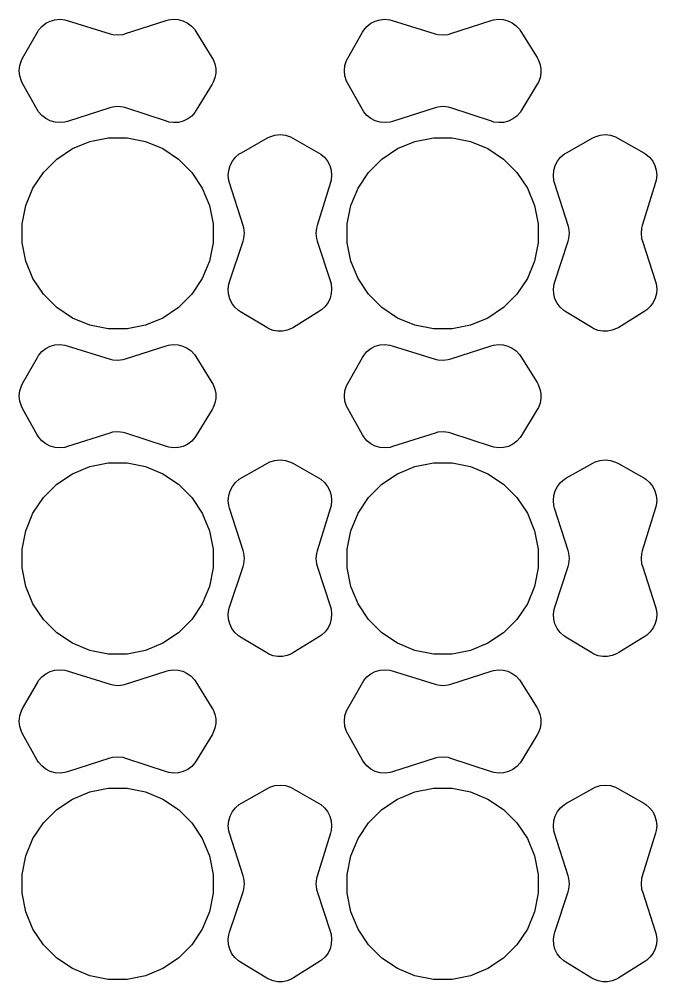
# Model space of a CAD drawing. Header units: millimetres. Extents: x 69 to 174, y -160 to -92.
# Drawn here: x 136.97 to 141.95, y -114.16 to -106.64 of the extents above; entities that cross this region are included whole.
import ezdxf

# ---------------------------------------------------------------- set-up
doc = ezdxf.new("R2010")
doc.units = ezdxf.units.MM
doc.layers.add('Front', color=13, linetype='CONTINUOUS', true_color=0xc83434)

msp = doc.modelspace()

# ---------------------------------------------------------------- linework, layer by layer
at = {"layer": 'Front', "linetype": 'CONTINUOUS'}
for p, q in [((137.180375, -106.675957), (137.214826, -106.658287)), ((137.214826, -106.658287), (137.252032, -106.647572)), ((137.252032, -106.647572), (137.290604, -106.644211)), ((137.290604, -106.644211), (137.329102, -106.64833)), ((137.329102, -106.64833), (137.34773, -106.653619)), ((137.34773, -106.653619), (137.683712, -106.757468)), ((137.804385, -106.756661), (138.120686, -106.654239)), ((138.120686, -106.654239), (138.138849, -106.648823)), ((138.138849, -106.648823), (138.176456, -106.644142)), ((138.176456, -106.644142), (138.214272, -106.646623)), ((138.214272, -106.646623), (138.250945, -106.656177)), ((138.250945, -106.656177), (138.285164, -106.672462)), ((139.720375, -106.675957), (139.754826, -106.658287)), ((139.754826, -106.658287), (139.792032, -106.647572)), ((139.792032, -106.647572), (139.830604, -106.644211)), ((139.830604, -106.644211), (139.869102, -106.64833)), ((139.869102, -106.64833), (139.88773, -106.653619)), ((139.88773, -106.653619), (140.223712, -106.757468)), ((140.344385, -106.756661), (140.660686, -106.654239)), ((140.660686, -106.654239), (140.678849, -106.648823)), ((140.678849, -106.648823), (140.716456, -106.644142)), ((140.716456, -106.644142), (140.754272, -106.646623)), ((140.754272, -106.646623), (140.790945, -106.656177)), ((140.790945, -106.656177), (140.825164, -106.672462)), ((137.114778, -106.745898), (137.124731, -106.729287)), ((137.124731, -106.729287), (137.149965, -106.699922)), ((137.149965, -106.699922), (137.180375, -106.675957)), ((138.285164, -106.672462), (138.315707, -106.694897)), ((138.315707, -106.694897), (138.341481, -106.722679)), ((138.341481, -106.722679), (138.351899, -106.738513)), ((139.654778, -106.745898), (139.664731, -106.729287)), ((139.664731, -106.729287), (139.689965, -106.699922)), ((139.689965, -106.699922), (139.720375, -106.675957)), ((140.825164, -106.672462), (140.855707, -106.694897)), ((140.855707, -106.694897), (140.881481, -106.722679)), ((140.881481, -106.722679), (140.891899, -106.738513)), ((136.999998, -106.947911), (137.114778, -106.745898)), ((137.683712, -106.757468), (137.703398, -106.763035)), ((137.703398, -106.763035), (137.744114, -106.766934)), ((137.744114, -106.766934), (137.784776, -106.762491)), ((137.784776, -106.762491), (137.804385, -106.756661)), ((138.351899, -106.738513), (138.478898, -106.941711)), ((139.539998, -106.947911), (139.654778, -106.745898)), ((140.223712, -106.757468), (140.243398, -106.763035)), ((140.243398, -106.763035), (140.284114, -106.766934)), ((140.284114, -106.766934), (140.324776, -106.762491)), ((140.324776, -106.762491), (140.344385, -106.756661)), ((140.891899, -106.738513), (141.018898, -106.941711)), ((136.990268, -106.966066), (136.999998, -106.947911)), ((138.478898, -106.941711), (138.4883, -106.957547)), ((138.4883, -106.957547), (138.501774, -106.991819)), ((139.530268, -106.966066), (139.539998, -106.947911)), ((141.018898, -106.941711), (141.0283, -106.957547)), ((141.0283, -106.957547), (141.041774, -106.991819)), ((136.973339, -107.046228), (136.977667, -107.005273)), ((136.977667, -107.005273), (136.990268, -106.966066)), ((138.501774, -106.991819), (138.50875, -107.027978)), ((138.50875, -107.027978), (138.508993, -107.064802)), ((139.513339, -107.046228), (139.517667, -107.005273)), ((139.517667, -107.005273), (139.530268, -106.966066)), ((141.041774, -106.991819), (141.04875, -107.027978)), ((141.04875, -107.027978), (141.048993, -107.064802)), ((136.977468, -107.087203), (136.973339, -107.046228)), ((136.98988, -107.12647), (136.977468, -107.087203)), ((138.502495, -107.10105), (138.489477, -107.135497)), ((138.508993, -107.064802), (138.502495, -107.10105)), ((139.517468, -107.087203), (139.513339, -107.046228)), ((139.52988, -107.12647), (139.517468, -107.087203)), ((141.042495, -107.10105), (141.029477, -107.135497)), ((141.048993, -107.064802), (141.042495, -107.10105)), ((136.999522, -107.144672), (136.98988, -107.12647)), ((137.114392, -107.349141), (136.999522, -107.144672)), ((138.480286, -107.151457), (138.356737, -107.355084)), ((138.489477, -107.135497), (138.480286, -107.151457)), ((139.539522, -107.144672), (139.52988, -107.12647)), ((139.654392, -107.349141), (139.539522, -107.144672)), ((141.020286, -107.151457), (140.896737, -107.355084)), ((141.029477, -107.135497), (141.020286, -107.151457)), ((137.682393, -107.335815), (137.349401, -107.441767)), ((137.702491, -107.32999), (137.682393, -107.335815)), ((137.744123, -107.325852), (137.702491, -107.32999)), ((137.785708, -107.330442), (137.744123, -107.325852)), ((137.805742, -107.336485), (137.785708, -107.330442)), ((138.123041, -107.441254), (137.805742, -107.336485)), ((140.222393, -107.335815), (139.889401, -107.441767)), ((140.242491, -107.32999), (140.222393, -107.335815)), ((140.284123, -107.325852), (140.242491, -107.32999)), ((140.325708, -107.330442), (140.284123, -107.325852)), ((140.345742, -107.336485), (140.325708, -107.330442)), ((140.663041, -107.441254), (140.345742, -107.336485)), ((137.124378, -107.365948), (137.114392, -107.349141)), ((137.149775, -107.395661), (137.124378, -107.365948)), ((137.180454, -107.419882), (137.149775, -107.395661)), ((138.320542, -107.399746), (138.289737, -107.422746)), ((138.34639, -107.37129), (138.320542, -107.399746)), ((138.356737, -107.355084), (138.34639, -107.37129)), ((139.664378, -107.365948), (139.654392, -107.349141)), ((139.689775, -107.395661), (139.664378, -107.365948)), ((139.720454, -107.419882), (139.689775, -107.395661)), ((140.860542, -107.399746), (140.829737, -107.422746)), ((140.88639, -107.37129), (140.860542, -107.399746)), ((140.896737, -107.355084), (140.88639, -107.37129)), ((137.215249, -107.437691), (137.180454, -107.419882)), ((137.252838, -107.448412), (137.215249, -107.437691)), ((137.291793, -107.451636), (137.252838, -107.448412)), ((137.330633, -107.447242), (137.291793, -107.451636)), ((137.349401, -107.441767), (137.330633, -107.447242)), ((138.141432, -107.446862), (138.123041, -107.441254)), ((138.179567, -107.451727), (138.141432, -107.446862)), ((138.217929, -107.449223), (138.179567, -107.451727)), ((138.255108, -107.439442), (138.217929, -107.449223)), ((138.289737, -107.422746), (138.255108, -107.439442)), ((139.755249, -107.437691), (139.720454, -107.419882)), ((139.792838, -107.448412), (139.755249, -107.437691)), ((139.831793, -107.451636), (139.792838, -107.448412)), ((139.870633, -107.447242), (139.831793, -107.451636)), ((139.889401, -107.441767), (139.870633, -107.447242)), ((140.681432, -107.446862), (140.663041, -107.441254)), ((140.719567, -107.451727), (140.681432, -107.446862)), ((140.757929, -107.449223), (140.719567, -107.451727)), ((140.795108, -107.439442), (140.757929, -107.449223)), ((140.829737, -107.422746), (140.795108, -107.439442)), ((138.913485, -107.571255), (138.931686, -107.561613)), ((138.931686, -107.561613), (138.970954, -107.549202)), ((138.970954, -107.549202), (139.011929, -107.545074)), ((139.011929, -107.545074), (139.052883, -107.549402)), ((139.052883, -107.549402), (139.09209, -107.562004)), ((139.09209, -107.562004), (139.110246, -107.571731)), ((141.453485, -107.571255), (141.471686, -107.561613)), ((141.471686, -107.561613), (141.510954, -107.549202)), ((141.510954, -107.549202), (141.551929, -107.545074)), ((141.551929, -107.545074), (141.592883, -107.549402)), ((141.592883, -107.549402), (141.63209, -107.562004)), ((141.63209, -107.562004), (141.650246, -107.571731)), ((137.388452, -107.654468), (137.524286, -107.598204)), ((137.524286, -107.598204), (137.668487, -107.56952)), ((137.668487, -107.56952), (137.815513, -107.56952)), ((137.815513, -107.56952), (137.959714, -107.598204)), ((137.959714, -107.598204), (138.095548, -107.654468)), ((138.709016, -107.686125), (138.913485, -107.571255)), ((139.110246, -107.571731), (139.312259, -107.686511)), ((139.928452, -107.654468), (140.064286, -107.598204)), ((140.064286, -107.598204), (140.208487, -107.56952)), ((140.208487, -107.56952), (140.355513, -107.56952)), ((140.355513, -107.56952), (140.499714, -107.598204)), ((140.499714, -107.598204), (140.635548, -107.654468)), ((141.249016, -107.686125), (141.453485, -107.571255)), ((141.650246, -107.571731), (141.852259, -107.686511)), ((137.266205, -107.736151), (137.388452, -107.654468)), ((138.095548, -107.654468), (138.217795, -107.736151)), ((138.662498, -107.721511), (138.692212, -107.696116)), ((138.692212, -107.696116), (138.709016, -107.686125)), ((139.312259, -107.686511), (139.32887, -107.696465)), ((139.32887, -107.696465), (139.358234, -107.721702)), ((139.806205, -107.736151), (139.928452, -107.654468)), ((140.635548, -107.654468), (140.757795, -107.736151)), ((141.202498, -107.721511), (141.232212, -107.696116)), ((141.232212, -107.696116), (141.249016, -107.686125)), ((141.852259, -107.686511), (141.86887, -107.696465)), ((141.86887, -107.696465), (141.898234, -107.721702)), ((137.162242, -107.840114), (137.266205, -107.736151)), ((138.217795, -107.736151), (138.321758, -107.840114)), ((138.609744, -107.824572), (138.620465, -107.786983)), ((138.620465, -107.786983), (138.638275, -107.752189)), ((138.638275, -107.752189), (138.662498, -107.721511)), ((139.358234, -107.721702), (139.3822, -107.752113)), ((139.3822, -107.752113), (139.399872, -107.786563)), ((139.399872, -107.786563), (139.410592, -107.823769)), ((139.702242, -107.840114), (139.806205, -107.736151)), ((140.757795, -107.736151), (140.861758, -107.840114)), ((141.149744, -107.824572), (141.160465, -107.786983)), ((141.160465, -107.786983), (141.178275, -107.752189)), ((141.178275, -107.752189), (141.202498, -107.721511)), ((141.898234, -107.721702), (141.9222, -107.752113)), ((141.9222, -107.752113), (141.939872, -107.786563)), ((141.939872, -107.786563), (141.950592, -107.823769)), ((137.080559, -107.962361), (137.162242, -107.840114)), ((138.321758, -107.840114), (138.403441, -107.962361)), ((138.60652, -107.863527), (138.609744, -107.824572)), ((139.413959, -107.862341), (139.409849, -107.900841)), ((139.410592, -107.823769), (139.413959, -107.862341)), ((139.620559, -107.962361), (139.702242, -107.840114)), ((140.861758, -107.840114), (140.943441, -107.962361)), ((141.14652, -107.863527), (141.149744, -107.824572)), ((141.953959, -107.862341), (141.949849, -107.900841)), ((141.950592, -107.823769), (141.953959, -107.862341)), ((138.610915, -107.902367), (138.60652, -107.863527)), ((138.61639, -107.921134), (138.610915, -107.902367)), ((138.722342, -108.254126), (138.61639, -107.921134)), ((139.404538, -107.919463), (139.300689, -108.255445)), ((139.409849, -107.900841), (139.404538, -107.919463)), ((141.150915, -107.902367), (141.14652, -107.863527)), ((141.15639, -107.921134), (141.150915, -107.902367)), ((141.262342, -108.254126), (141.15639, -107.921134)), ((141.944538, -107.919463), (141.840689, -108.255445)), ((141.949849, -107.900841), (141.944538, -107.919463)), ((137.024295, -108.098195), (137.080559, -107.962361)), ((138.403441, -107.962361), (138.459705, -108.098195)), ((139.564295, -108.098195), (139.620559, -107.962361)), ((140.943441, -107.962361), (140.999705, -108.098195)), ((136.995611, -108.242396), (137.024295, -108.098195)), ((138.459705, -108.098195), (138.488389, -108.242396)), ((139.535611, -108.242396), (139.564295, -108.098195)), ((140.999705, -108.098195), (141.028389, -108.242396)), ((136.995611, -108.389422), (136.995611, -108.242396)), ((138.488389, -108.242396), (138.488389, -108.389422)), ((138.728166, -108.274225), (138.722342, -108.254126)), ((138.732305, -108.315857), (138.728166, -108.274225)), ((139.295122, -108.275131), (139.291224, -108.315848)), ((139.300689, -108.255445), (139.295122, -108.275131)), ((139.535611, -108.389422), (139.535611, -108.242396)), ((141.028389, -108.242396), (141.028389, -108.389422)), ((141.268166, -108.274225), (141.262342, -108.254126)), ((141.272305, -108.315857), (141.268166, -108.274225)), ((141.835122, -108.275131), (141.831224, -108.315848)), ((141.840689, -108.255445), (141.835122, -108.275131)), ((138.616903, -108.694774), (138.721672, -108.377475)), ((138.721672, -108.377475), (138.727715, -108.357441)), ((138.727715, -108.357441), (138.732305, -108.315857)), ((139.291224, -108.315848), (139.295666, -108.356509)), ((139.295666, -108.356509), (139.301496, -108.376118)), ((139.301496, -108.376118), (139.403918, -108.692419)), ((141.156903, -108.694774), (141.261672, -108.377475)), ((141.261672, -108.377475), (141.267715, -108.357441)), ((141.267715, -108.357441), (141.272305, -108.315857)), ((141.831224, -108.315848), (141.835666, -108.356509)), ((141.835666, -108.356509), (141.841496, -108.376118)), ((141.841496, -108.376118), (141.943918, -108.692419)), ((137.024295, -108.533623), (136.995611, -108.389422)), ((138.488389, -108.389422), (138.459705, -108.533623)), ((139.564295, -108.533623), (139.535611, -108.389422)), ((141.028389, -108.389422), (140.999705, -108.533623)), ((137.080559, -108.669457), (137.024295, -108.533623)), ((138.459705, -108.533623), (138.403441, -108.669457)), ((139.620559, -108.669457), (139.564295, -108.533623)), ((140.999705, -108.533623), (140.943441, -108.669457)), ((137.162242, -108.791704), (137.080559, -108.669457)), ((138.403441, -108.669457), (138.321758, -108.791704)), ((139.702242, -108.791704), (139.620559, -108.669457)), ((140.943441, -108.669457), (140.861758, -108.791704)), ((138.606445, -108.751303), (138.611314, -108.71317)), ((138.608945, -108.789664), (138.606445, -108.751303)), ((138.611314, -108.71317), (138.616903, -108.694774)), ((139.403918, -108.692419), (139.409334, -108.710582)), ((139.409334, -108.710582), (139.414014, -108.748189)), ((139.414014, -108.748189), (139.411532, -108.786004)), ((141.146445, -108.751303), (141.151314, -108.71317)), ((141.148945, -108.789664), (141.146445, -108.751303)), ((141.151314, -108.71317), (141.156903, -108.694774)), ((141.943918, -108.692419), (141.949334, -108.710582)), ((141.949334, -108.710582), (141.954014, -108.748189)), ((141.954014, -108.748189), (141.951532, -108.786004)), ((137.266205, -108.895667), (137.162242, -108.791704)), ((138.321758, -108.791704), (138.217795, -108.895667)), ((138.618721, -108.826843), (138.608945, -108.789664)), ((138.635415, -108.861471), (138.618721, -108.826843)), ((139.401978, -108.822677), (139.385693, -108.856896)), ((139.411532, -108.786004), (139.401978, -108.822677)), ((139.806205, -108.895667), (139.702242, -108.791704)), ((140.861758, -108.791704), (140.757795, -108.895667)), ((141.158721, -108.826843), (141.148945, -108.789664)), ((141.175415, -108.861471), (141.158721, -108.826843)), ((141.941978, -108.822677), (141.925693, -108.856896)), ((141.951532, -108.786004), (141.941978, -108.822677)), ((137.388452, -108.97735), (137.266205, -108.895667)), ((138.217795, -108.895667), (138.095548, -108.97735)), ((138.658413, -108.892276), (138.635415, -108.861471)), ((138.686868, -108.918124), (138.658413, -108.892276)), ((139.335477, -108.913213), (139.319644, -108.923632)), ((139.363258, -108.887438), (139.335477, -108.913213)), ((139.385693, -108.856896), (139.363258, -108.887438)), ((139.928452, -108.97735), (139.806205, -108.895667)), ((140.757795, -108.895667), (140.635548, -108.97735)), ((141.198413, -108.892276), (141.175415, -108.861471)), ((141.226868, -108.918124), (141.198413, -108.892276)), ((141.875477, -108.913213), (141.859644, -108.923632)), ((141.903258, -108.887438), (141.875477, -108.913213)), ((141.925693, -108.856896), (141.903258, -108.887438)), ((137.524286, -109.033614), (137.388452, -108.97735)), ((138.095548, -108.97735), (137.959714, -109.033614)), ((138.703073, -108.92847), (138.686868, -108.918124)), ((138.9067, -109.052019), (138.703073, -108.92847)), ((139.319644, -108.923632), (139.116446, -109.050631)), ((140.064286, -109.033614), (139.928452, -108.97735)), ((140.635548, -108.97735), (140.499714, -109.033614)), ((141.243073, -108.92847), (141.226868, -108.918124)), ((141.4467, -109.052019), (141.243073, -108.92847)), ((141.859644, -108.923632), (141.656446, -109.050631)), ((137.668487, -109.062298), (137.524286, -109.033614)), ((137.815513, -109.062298), (137.668487, -109.062298)), ((137.959714, -109.033614), (137.815513, -109.062298)), ((138.922661, -109.061208), (138.9067, -109.052019)), ((138.957108, -109.074228), (138.922661, -109.061208)), ((139.10061, -109.060034), (139.066338, -109.073507)), ((139.116446, -109.050631), (139.10061, -109.060034)), ((140.208487, -109.062298), (140.064286, -109.033614)), ((140.355513, -109.062298), (140.208487, -109.062298)), ((140.499714, -109.033614), (140.355513, -109.062298)), ((141.462661, -109.061208), (141.4467, -109.052019)), ((141.497108, -109.074228), (141.462661, -109.061208)), ((141.64061, -109.060034), (141.606338, -109.073507)), ((141.656446, -109.050631), (141.64061, -109.060034)), ((138.993355, -109.080726), (138.957108, -109.074228)), ((139.030179, -109.080483), (138.993355, -109.080726)), ((139.066338, -109.073507), (139.030179, -109.080483)), ((141.533355, -109.080726), (141.497108, -109.074228)), ((141.570179, -109.080483), (141.533355, -109.080726)), ((141.606338, -109.073507), (141.570179, -109.080483)), ((137.149965, -109.239922), (137.180375, -109.215957)), ((137.180375, -109.215957), (137.214826, -109.198287)), ((137.214826, -109.198287), (137.252032, -109.187572)), ((137.252032, -109.187572), (137.290604, -109.184211)), ((137.290604, -109.184211), (137.329102, -109.18833)), ((137.329102, -109.18833), (137.34773, -109.193619)), ((137.34773, -109.193619), (137.683712, -109.297468)), ((137.804385, -109.296661), (138.120686, -109.194239)), ((138.120686, -109.194239), (138.138849, -109.188823)), ((138.138849, -109.188823), (138.176456, -109.184142)), ((138.176456, -109.184142), (138.214272, -109.186623)), ((138.214272, -109.186623), (138.250945, -109.196177)), ((138.250945, -109.196177), (138.285164, -109.212462)), ((138.285164, -109.212462), (138.315707, -109.234897)), ((139.689965, -109.239922), (139.720375, -109.215957)), ((139.720375, -109.215957), (139.754826, -109.198287)), ((139.754826, -109.198287), (139.792032, -109.187572)), ((139.792032, -109.187572), (139.830604, -109.184211)), ((139.830604, -109.184211), (139.869102, -109.18833)), ((139.869102, -109.18833), (139.88773, -109.193619)), ((139.88773, -109.193619), (140.223712, -109.297468)), ((140.344385, -109.296661), (140.660686, -109.194239)), ((140.660686, -109.194239), (140.678849, -109.188823)), ((140.678849, -109.188823), (140.716456, -109.184142)), ((140.716456, -109.184142), (140.754272, -109.186623)), ((140.754272, -109.186623), (140.790945, -109.196177)), ((140.790945, -109.196177), (140.825164, -109.212462)), ((140.825164, -109.212462), (140.855707, -109.234897)), ((136.999998, -109.487911), (137.114778, -109.285898)), ((137.114778, -109.285898), (137.124731, -109.269287)), ((137.124731, -109.269287), (137.149965, -109.239922)), ((138.315707, -109.234897), (138.341481, -109.262679)), ((138.341481, -109.262679), (138.351899, -109.278513)), ((138.351899, -109.278513), (138.478898, -109.481711)), ((139.539998, -109.487911), (139.654778, -109.285898)), ((139.654778, -109.285898), (139.664731, -109.269287)), ((139.664731, -109.269287), (139.689965, -109.239922)), ((140.855707, -109.234897), (140.881481, -109.262679)), ((140.881481, -109.262679), (140.891899, -109.278513)), ((140.891899, -109.278513), (141.018898, -109.481711)), ((137.683712, -109.297468), (137.703398, -109.303035)), ((137.703398, -109.303035), (137.744114, -109.306934)), ((137.744114, -109.306934), (137.784776, -109.302491)), ((137.784776, -109.302491), (137.804385, -109.296661)), ((140.223712, -109.297468), (140.243398, -109.303035)), ((140.243398, -109.303035), (140.284114, -109.306934)), ((140.284114, -109.306934), (140.324776, -109.302491)), ((140.324776, -109.302491), (140.344385, -109.296661)), ((136.977667, -109.545273), (136.990268, -109.506066)), ((136.990268, -109.506066), (136.999998, -109.487911)), ((138.478898, -109.481711), (138.4883, -109.497547)), ((138.4883, -109.497547), (138.501774, -109.531819)), ((139.517667, -109.545273), (139.530268, -109.506066)), ((139.530268, -109.506066), (139.539998, -109.487911)), ((141.018898, -109.481711), (141.0283, -109.497547)), ((141.0283, -109.497547), (141.041774, -109.531819)), ((136.973339, -109.586228), (136.977667, -109.545273)), ((136.977468, -109.627203), (136.973339, -109.586228)), ((138.501774, -109.531819), (138.50875, -109.567978)), ((138.50875, -109.567978), (138.508993, -109.604802)), ((139.513339, -109.586228), (139.517667, -109.545273)), ((139.517468, -109.627203), (139.513339, -109.586228)), ((141.041774, -109.531819), (141.04875, -109.567978)), ((141.04875, -109.567978), (141.048993, -109.604802)), ((136.98988, -109.66647), (136.977468, -109.627203)), ((136.999522, -109.684672), (136.98988, -109.66647)), ((138.502495, -109.64105), (138.489477, -109.675497)), ((138.508993, -109.604802), (138.502495, -109.64105)), ((139.52988, -109.66647), (139.517468, -109.627203)), ((139.539522, -109.684672), (139.52988, -109.66647)), ((141.042495, -109.64105), (141.029477, -109.675497)), ((141.048993, -109.604802), (141.042495, -109.64105)), ((137.114392, -109.889141), (136.999522, -109.684672)), ((138.480286, -109.691457), (138.356737, -109.895084)), ((138.489477, -109.675497), (138.480286, -109.691457)), ((139.654392, -109.889141), (139.539522, -109.684672)), ((141.020286, -109.691457), (140.896737, -109.895084)), ((141.029477, -109.675497), (141.020286, -109.691457)), ((137.124378, -109.905948), (137.114392, -109.889141)), ((137.682393, -109.875815), (137.349401, -109.981767)), ((137.702491, -109.86999), (137.682393, -109.875815)), ((137.744123, -109.865852), (137.702491, -109.86999)), ((137.785708, -109.870442), (137.744123, -109.865852)), ((137.805742, -109.876485), (137.785708, -109.870442)), ((138.123041, -109.981254), (137.805742, -109.876485)), ((139.664378, -109.905948), (139.654392, -109.889141)), ((140.222393, -109.875815), (139.889401, -109.981767)), ((140.242491, -109.86999), (140.222393, -109.875815)), ((140.284123, -109.865852), (140.242491, -109.86999)), ((140.325708, -109.870442), (140.284123, -109.865852)), ((140.345742, -109.876485), (140.325708, -109.870442)), ((140.663041, -109.981254), (140.345742, -109.876485)), ((137.149775, -109.935661), (137.124378, -109.905948)), ((137.180454, -109.959882), (137.149775, -109.935661)), ((137.215249, -109.977691), (137.180454, -109.959882)), ((138.289737, -109.962746), (138.255108, -109.979442)), ((138.320542, -109.939746), (138.289737, -109.962746)), ((138.34639, -109.91129), (138.320542, -109.939746)), ((138.356737, -109.895084), (138.34639, -109.91129)), ((139.689775, -109.935661), (139.664378, -109.905948)), ((139.720454, -109.959882), (139.689775, -109.935661)), ((139.755249, -109.977691), (139.720454, -109.959882)), ((140.829737, -109.962746), (140.795108, -109.979442)), ((140.860542, -109.939746), (140.829737, -109.962746)), ((140.88639, -109.91129), (140.860542, -109.939746)), ((140.896737, -109.895084), (140.88639, -109.91129)), ((137.252838, -109.988412), (137.215249, -109.977691)), ((137.291793, -109.991636), (137.252838, -109.988412)), ((137.330633, -109.987242), (137.291793, -109.991636)), ((137.349401, -109.981767), (137.330633, -109.987242)), ((138.141432, -109.986862), (138.123041, -109.981254)), ((138.179567, -109.991727), (138.141432, -109.986862)), ((138.217929, -109.989223), (138.179567, -109.991727)), ((138.255108, -109.979442), (138.217929, -109.989223)), ((139.792838, -109.988412), (139.755249, -109.977691)), ((139.831793, -109.991636), (139.792838, -109.988412)), ((139.870633, -109.987242), (139.831793, -109.991636)), ((139.889401, -109.981767), (139.870633, -109.987242)), ((140.681432, -109.986862), (140.663041, -109.981254)), ((140.719567, -109.991727), (140.681432, -109.986862)), ((140.757929, -109.989223), (140.719567, -109.991727)), ((140.795108, -109.979442), (140.757929, -109.989223)), ((137.524286, -110.138204), (137.668487, -110.10952)), ((137.668487, -110.10952), (137.815513, -110.10952)), ((137.815513, -110.10952), (137.959714, -110.138204)), ((138.709016, -110.226125), (138.913485, -110.111255)), ((138.913485, -110.111255), (138.931686, -110.101613)), ((138.931686, -110.101613), (138.970954, -110.089202)), ((138.970954, -110.089202), (139.011929, -110.085074)), ((139.011929, -110.085074), (139.052883, -110.089402)), ((139.052883, -110.089402), (139.09209, -110.102004)), ((139.09209, -110.102004), (139.110246, -110.111731)), ((139.110246, -110.111731), (139.312259, -110.226511)), ((140.064286, -110.138204), (140.208487, -110.10952)), ((140.208487, -110.10952), (140.355513, -110.10952)), ((140.355513, -110.10952), (140.499714, -110.138204)), ((141.249016, -110.226125), (141.453485, -110.111255)), ((141.453485, -110.111255), (141.471686, -110.101613)), ((141.471686, -110.101613), (141.510954, -110.089202)), ((141.510954, -110.089202), (141.551929, -110.085074)), ((141.551929, -110.085074), (141.592883, -110.089402)), ((141.592883, -110.089402), (141.63209, -110.102004)), ((141.63209, -110.102004), (141.650246, -110.111731)), ((141.650246, -110.111731), (141.852259, -110.226511)), ((137.388452, -110.194468), (137.524286, -110.138204)), ((137.959714, -110.138204), (138.095548, -110.194468)), ((139.928452, -110.194468), (140.064286, -110.138204)), ((140.499714, -110.138204), (140.635548, -110.194468)), ((137.266205, -110.276151), (137.388452, -110.194468)), ((138.095548, -110.194468), (138.217795, -110.276151)), ((138.638275, -110.292189), (138.662498, -110.261511)), ((138.662498, -110.261511), (138.692212, -110.236116)), ((138.692212, -110.236116), (138.709016, -110.226125)), ((139.312259, -110.226511), (139.32887, -110.236465)), ((139.32887, -110.236465), (139.358234, -110.261702)), ((139.358234, -110.261702), (139.3822, -110.292113)), ((139.806205, -110.276151), (139.928452, -110.194468)), ((140.635548, -110.194468), (140.757795, -110.276151)), ((141.178275, -110.292189), (141.202498, -110.261511)), ((141.202498, -110.261511), (141.232212, -110.236116)), ((141.232212, -110.236116), (141.249016, -110.226125)), ((141.852259, -110.226511), (141.86887, -110.236465)), ((141.86887, -110.236465), (141.898234, -110.261702)), ((141.898234, -110.261702), (141.9222, -110.292113)), ((137.162242, -110.380114), (137.266205, -110.276151)), ((138.217795, -110.276151), (138.321758, -110.380114)), ((138.609744, -110.364572), (138.620465, -110.326983)), ((138.620465, -110.326983), (138.638275, -110.292189)), ((139.3822, -110.292113), (139.399872, -110.326563)), ((139.399872, -110.326563), (139.410592, -110.363769)), ((139.702242, -110.380114), (139.806205, -110.276151)), ((140.757795, -110.276151), (140.861758, -110.380114)), ((141.149744, -110.364572), (141.160465, -110.326983)), ((141.160465, -110.326983), (141.178275, -110.292189)), ((141.9222, -110.292113), (141.939872, -110.326563)), ((141.939872, -110.326563), (141.950592, -110.363769)), ((137.080559, -110.502361), (137.162242, -110.380114)), ((138.321758, -110.380114), (138.403441, -110.502361)), ((138.60652, -110.403527), (138.609744, -110.364572)), ((138.610915, -110.442367), (138.60652, -110.403527)), ((139.413959, -110.402341), (139.409849, -110.440841)), ((139.410592, -110.363769), (139.413959, -110.402341)), ((139.620559, -110.502361), (139.702242, -110.380114)), ((140.861758, -110.380114), (140.943441, -110.502361)), ((141.14652, -110.403527), (141.149744, -110.364572)), ((141.150915, -110.442367), (141.14652, -110.403527)), ((141.953959, -110.402341), (141.949849, -110.440841)), ((141.950592, -110.363769), (141.953959, -110.402341)), ((138.61639, -110.461134), (138.610915, -110.442367)), ((138.722342, -110.794126), (138.61639, -110.461134)), ((139.404538, -110.459463), (139.300689, -110.795445)), ((139.409849, -110.440841), (139.404538, -110.459463)), ((141.15639, -110.461134), (141.150915, -110.442367)), ((141.262342, -110.794126), (141.15639, -110.461134)), ((141.944538, -110.459463), (141.840689, -110.795445)), ((141.949849, -110.440841), (141.944538, -110.459463)), ((137.024295, -110.638195), (137.080559, -110.502361)), ((138.403441, -110.502361), (138.459705, -110.638195)), ((139.564295, -110.638195), (139.620559, -110.502361)), ((140.943441, -110.502361), (140.999705, -110.638195)), ((136.995611, -110.782396), (137.024295, -110.638195)), ((138.459705, -110.638195), (138.488389, -110.782396)), ((139.535611, -110.782396), (139.564295, -110.638195)), ((140.999705, -110.638195), (141.028389, -110.782396)), ((136.995611, -110.929422), (136.995611, -110.782396)), ((138.488389, -110.782396), (138.488389, -110.929422)), ((138.728166, -110.814225), (138.722342, -110.794126)), ((139.535611, -110.929422), (139.535611, -110.782396)), ((141.028389, -110.782396), (141.028389, -110.929422)), ((141.268166, -110.814225), (141.262342, -110.794126)), ((138.727715, -110.897441), (138.732305, -110.855857)), ((138.732305, -110.855857), (138.728166, -110.814225)), ((139.295122, -110.815131), (139.291224, -110.855848)), ((139.291224, -110.855848), (139.295666, -110.896509)), ((139.300689, -110.795445), (139.295122, -110.815131)), ((141.267715, -110.897441), (141.272305, -110.855857)), ((141.272305, -110.855857), (141.268166, -110.814225)), ((141.835122, -110.815131), (141.831224, -110.855848)), ((141.831224, -110.855848), (141.835666, -110.896509)), ((141.840689, -110.795445), (141.835122, -110.815131)), ((137.024295, -111.073623), (136.995611, -110.929422)), ((138.488389, -110.929422), (138.459705, -111.073623)), ((138.616903, -111.234774), (138.721672, -110.917475)), ((138.721672, -110.917475), (138.727715, -110.897441)), ((139.295666, -110.896509), (139.301496, -110.916118)), ((139.301496, -110.916118), (139.403918, -111.232419)), ((139.564295, -111.073623), (139.535611, -110.929422)), ((141.028389, -110.929422), (140.999705, -111.073623)), ((141.156903, -111.234774), (141.261672, -110.917475)), ((141.261672, -110.917475), (141.267715, -110.897441)), ((141.835666, -110.896509), (141.841496, -110.916118)), ((141.841496, -110.916118), (141.943918, -111.232419)), ((137.080559, -111.209457), (137.024295, -111.073623)), ((138.459705, -111.073623), (138.403441, -111.209457)), ((139.620559, -111.209457), (139.564295, -111.073623)), ((140.999705, -111.073623), (140.943441, -111.209457)), ((137.162242, -111.331704), (137.080559, -111.209457)), ((138.403441, -111.209457), (138.321758, -111.331704)), ((138.611314, -111.25317), (138.616903, -111.234774)), ((139.403918, -111.232419), (139.409334, -111.250582)), ((139.702242, -111.331704), (139.620559, -111.209457)), ((140.943441, -111.209457), (140.861758, -111.331704)), ((141.151314, -111.25317), (141.156903, -111.234774)), ((141.943918, -111.232419), (141.949334, -111.250582)), ((138.606445, -111.291303), (138.611314, -111.25317)), ((138.608945, -111.329664), (138.606445, -111.291303)), ((139.409334, -111.250582), (139.414014, -111.288189)), ((139.414014, -111.288189), (139.411532, -111.326004)), ((141.146445, -111.291303), (141.151314, -111.25317)), ((141.148945, -111.329664), (141.146445, -111.291303)), ((141.949334, -111.250582), (141.954014, -111.288189)), ((141.954014, -111.288189), (141.951532, -111.326004)), ((137.266205, -111.435667), (137.162242, -111.331704)), ((138.321758, -111.331704), (138.217795, -111.435667)), ((138.618721, -111.366843), (138.608945, -111.329664)), ((138.635415, -111.401471), (138.618721, -111.366843)), ((139.401978, -111.362677), (139.385693, -111.396896)), ((139.411532, -111.326004), (139.401978, -111.362677)), ((139.806205, -111.435667), (139.702242, -111.331704)), ((140.861758, -111.331704), (140.757795, -111.435667)), ((141.158721, -111.366843), (141.148945, -111.329664)), ((141.175415, -111.401471), (141.158721, -111.366843)), ((141.941978, -111.362677), (141.925693, -111.396896)), ((141.951532, -111.326004), (141.941978, -111.362677)), ((137.388452, -111.51735), (137.266205, -111.435667)), ((138.217795, -111.435667), (138.095548, -111.51735)), ((138.658413, -111.432276), (138.635415, -111.401471)), ((138.686868, -111.458124), (138.658413, -111.432276)), ((138.703073, -111.46847), (138.686868, -111.458124)), ((138.9067, -111.592019), (138.703073, -111.46847)), ((139.319644, -111.463632), (139.116446, -111.590631)), ((139.335477, -111.453213), (139.319644, -111.463632)), ((139.363258, -111.427438), (139.335477, -111.453213)), ((139.385693, -111.396896), (139.363258, -111.427438)), ((139.928452, -111.51735), (139.806205, -111.435667)), ((140.757795, -111.435667), (140.635548, -111.51735)), ((141.198413, -111.432276), (141.175415, -111.401471)), ((141.226868, -111.458124), (141.198413, -111.432276)), ((141.243073, -111.46847), (141.226868, -111.458124)), ((141.4467, -111.592019), (141.243073, -111.46847)), ((141.859644, -111.463632), (141.656446, -111.590631)), ((141.875477, -111.453213), (141.859644, -111.463632)), ((141.903258, -111.427438), (141.875477, -111.453213)), ((141.925693, -111.396896), (141.903258, -111.427438)), ((137.524286, -111.573614), (137.388452, -111.51735)), ((138.095548, -111.51735), (137.959714, -111.573614)), ((140.064286, -111.573614), (139.928452, -111.51735)), ((140.635548, -111.51735), (140.499714, -111.573614)), ((137.668487, -111.602298), (137.524286, -111.573614)), ((137.815513, -111.602298), (137.668487, -111.602298)), ((137.959714, -111.573614), (137.815513, -111.602298)), ((138.922661, -111.601208), (138.9067, -111.592019)), ((138.957108, -111.614228), (138.922661, -111.601208)), ((138.993355, -111.620726), (138.957108, -111.614228)), ((139.030179, -111.620483), (138.993355, -111.620726)), ((139.066338, -111.613507), (139.030179, -111.620483)), ((139.10061, -111.600034), (139.066338, -111.613507)), ((139.116446, -111.590631), (139.10061, -111.600034)), ((140.208487, -111.602298), (140.064286, -111.573614)), ((140.355513, -111.602298), (140.208487, -111.602298)), ((140.499714, -111.573614), (140.355513, -111.602298)), ((141.462661, -111.601208), (141.4467, -111.592019)), ((141.497108, -111.614228), (141.462661, -111.601208)), ((141.533355, -111.620726), (141.497108, -111.614228)), ((141.570179, -111.620483), (141.533355, -111.620726)), ((141.606338, -111.613507), (141.570179, -111.620483)), ((141.64061, -111.600034), (141.606338, -111.613507)), ((141.656446, -111.590631), (141.64061, -111.600034)), ((137.149965, -111.779922), (137.180375, -111.755957)), ((137.180375, -111.755957), (137.214826, -111.738287)), ((137.214826, -111.738287), (137.252032, -111.727572)), ((137.252032, -111.727572), (137.290604, -111.724211)), ((137.290604, -111.724211), (137.329102, -111.72833)), ((137.329102, -111.72833), (137.34773, -111.733619)), ((137.34773, -111.733619), (137.683712, -111.837468)), ((137.804385, -111.836661), (138.120686, -111.734239)), ((138.120686, -111.734239), (138.138849, -111.728823)), ((138.138849, -111.728823), (138.176456, -111.724142)), ((138.176456, -111.724142), (138.214272, -111.726623)), ((138.214272, -111.726623), (138.250945, -111.736177)), ((138.250945, -111.736177), (138.285164, -111.752462)), ((138.285164, -111.752462), (138.315707, -111.774897)), ((139.689965, -111.779922), (139.720375, -111.755957)), ((139.720375, -111.755957), (139.754826, -111.738287)), ((139.754826, -111.738287), (139.792032, -111.727572)), ((139.792032, -111.727572), (139.830604, -111.724211)), ((139.830604, -111.724211), (139.869102, -111.72833)), ((139.869102, -111.72833), (139.88773, -111.733619)), ((139.88773, -111.733619), (140.223712, -111.837468)), ((140.344385, -111.836661), (140.660686, -111.734239)), ((140.660686, -111.734239), (140.678849, -111.728823)), ((140.678849, -111.728823), (140.716456, -111.724142)), ((140.716456, -111.724142), (140.754272, -111.726623)), ((140.754272, -111.726623), (140.790945, -111.736177)), ((140.790945, -111.736177), (140.825164, -111.752462)), ((140.825164, -111.752462), (140.855707, -111.774897)), ((136.999998, -112.027911), (137.114778, -111.825898)), ((137.114778, -111.825898), (137.124731, -111.809287)), ((137.124731, -111.809287), (137.149965, -111.779922)), ((137.683712, -111.837468), (137.703398, -111.843035)), ((137.703398, -111.843035), (137.744114, -111.846934)), ((137.744114, -111.846934), (137.784776, -111.842491)), ((137.784776, -111.842491), (137.804385, -111.836661)), ((138.315707, -111.774897), (138.341481, -111.802679)), ((138.341481, -111.802679), (138.351899, -111.818513)), ((138.351899, -111.818513), (138.478898, -112.021711)), ((139.539998, -112.027911), (139.654778, -111.825898)), ((139.654778, -111.825898), (139.664731, -111.809287)), ((139.664731, -111.809287), (139.689965, -111.779922)), ((140.223712, -111.837468), (140.243398, -111.843035)), ((140.243398, -111.843035), (140.284114, -111.846934)), ((140.284114, -111.846934), (140.324776, -111.842491)), ((140.324776, -111.842491), (140.344385, -111.836661)), ((140.855707, -111.774897), (140.881481, -111.802679)), ((140.881481, -111.802679), (140.891899, -111.818513)), ((140.891899, -111.818513), (141.018898, -112.021711)), ((136.977667, -112.085273), (136.990268, -112.046066)), ((136.990268, -112.046066), (136.999998, -112.027911)), ((138.478898, -112.021711), (138.4883, -112.037547)), ((138.4883, -112.037547), (138.501774, -112.071819)), ((138.501774, -112.071819), (138.50875, -112.107978)), ((139.517667, -112.085273), (139.530268, -112.046066)), ((139.530268, -112.046066), (139.539998, -112.027911)), ((141.018898, -112.021711), (141.0283, -112.037547)), ((141.0283, -112.037547), (141.041774, -112.071819)), ((141.041774, -112.071819), (141.04875, -112.107978)), ((136.973339, -112.126228), (136.977667, -112.085273)), ((136.977468, -112.167203), (136.973339, -112.126228)), ((138.508993, -112.144802), (138.502495, -112.18105)), ((138.50875, -112.107978), (138.508993, -112.144802)), ((139.513339, -112.126228), (139.517667, -112.085273)), ((139.517468, -112.167203), (139.513339, -112.126228)), ((141.048993, -112.144802), (141.042495, -112.18105)), ((141.04875, -112.107978), (141.048993, -112.144802)), ((136.98988, -112.20647), (136.977468, -112.167203)), ((136.999522, -112.224672), (136.98988, -112.20647)), ((138.489477, -112.215497), (138.480286, -112.231457)), ((138.502495, -112.18105), (138.489477, -112.215497)), ((139.52988, -112.20647), (139.517468, -112.167203)), ((139.539522, -112.224672), (139.52988, -112.20647)), ((141.029477, -112.215497), (141.020286, -112.231457)), ((141.042495, -112.18105), (141.029477, -112.215497)), ((137.114392, -112.429141), (136.999522, -112.224672)), ((138.480286, -112.231457), (138.356737, -112.435084)), ((139.654392, -112.429141), (139.539522, -112.224672)), ((141.020286, -112.231457), (140.896737, -112.435084)), ((137.124378, -112.445948), (137.114392, -112.429141)), ((137.149775, -112.475661), (137.124378, -112.445948)), ((137.682393, -112.415815), (137.349401, -112.521767)), ((137.702491, -112.40999), (137.682393, -112.415815)), ((137.744123, -112.405852), (137.702491, -112.40999)), ((137.785708, -112.410442), (137.744123, -112.405852)), ((137.805742, -112.416485), (137.785708, -112.410442)), ((138.123041, -112.521254), (137.805742, -112.416485)), ((138.356737, -112.435084), (138.34639, -112.45129)), ((139.664378, -112.445948), (139.654392, -112.429141)), ((139.689775, -112.475661), (139.664378, -112.445948)), ((140.222393, -112.415815), (139.889401, -112.521767)), ((140.242491, -112.40999), (140.222393, -112.415815)), ((140.284123, -112.405852), (140.242491, -112.40999)), ((140.325708, -112.410442), (140.284123, -112.405852)), ((140.345742, -112.416485), (140.325708, -112.410442)), ((140.663041, -112.521254), (140.345742, -112.416485)), ((140.896737, -112.435084), (140.88639, -112.45129)), ((137.180454, -112.499882), (137.149775, -112.475661)), ((137.215249, -112.517691), (137.180454, -112.499882)), ((137.252838, -112.528412), (137.215249, -112.517691)), ((137.349401, -112.521767), (137.330633, -112.527242)), ((138.141432, -112.526862), (138.123041, -112.521254)), ((138.255108, -112.519442), (138.217929, -112.529223)), ((138.289737, -112.502746), (138.255108, -112.519442)), ((138.320542, -112.479746), (138.289737, -112.502746)), ((138.34639, -112.45129), (138.320542, -112.479746)), ((139.720454, -112.499882), (139.689775, -112.475661)), ((139.755249, -112.517691), (139.720454, -112.499882)), ((139.792838, -112.528412), (139.755249, -112.517691)), ((139.889401, -112.521767), (139.870633, -112.527242)), ((140.681432, -112.526862), (140.663041, -112.521254)), ((140.795108, -112.519442), (140.757929, -112.529223)), ((140.829737, -112.502746), (140.795108, -112.519442)), ((140.860542, -112.479746), (140.829737, -112.502746)), ((140.88639, -112.45129), (140.860542, -112.479746)), ((137.291793, -112.531636), (137.252838, -112.528412)), ((137.330633, -112.527242), (137.291793, -112.531636)), ((138.179567, -112.531727), (138.141432, -112.526862)), ((138.217929, -112.529223), (138.179567, -112.531727)), ((139.831793, -112.531636), (139.792838, -112.528412)), ((139.870633, -112.527242), (139.831793, -112.531636)), ((140.719567, -112.531727), (140.681432, -112.526862)), ((140.757929, -112.529223), (140.719567, -112.531727)), ((137.524286, -112.678204), (137.668487, -112.64952)), ((137.668487, -112.64952), (137.815513, -112.64952)), ((137.815513, -112.64952), (137.959714, -112.678204)), ((138.709016, -112.766125), (138.913485, -112.651255)), ((138.913485, -112.651255), (138.931686, -112.641613)), ((138.931686, -112.641613), (138.970954, -112.629202)), ((138.970954, -112.629202), (139.011929, -112.625074)), ((139.011929, -112.625074), (139.052883, -112.629402)), ((139.052883, -112.629402), (139.09209, -112.642004)), ((139.09209, -112.642004), (139.110246, -112.651731)), ((139.110246, -112.651731), (139.312259, -112.766511)), ((140.064286, -112.678204), (140.208487, -112.64952)), ((140.208487, -112.64952), (140.355513, -112.64952)), ((140.355513, -112.64952), (140.499714, -112.678204)), ((141.249016, -112.766125), (141.453485, -112.651255)), ((141.453485, -112.651255), (141.471686, -112.641613)), ((141.471686, -112.641613), (141.510954, -112.629202)), ((141.510954, -112.629202), (141.551929, -112.625074)), ((141.551929, -112.625074), (141.592883, -112.629402)), ((141.592883, -112.629402), (141.63209, -112.642004)), ((141.63209, -112.642004), (141.650246, -112.651731)), ((141.650246, -112.651731), (141.852259, -112.766511)), ((137.266205, -112.816151), (137.388452, -112.734468)), ((137.388452, -112.734468), (137.524286, -112.678204)), ((137.959714, -112.678204), (138.095548, -112.734468)), ((138.095548, -112.734468), (138.217795, -112.816151)), ((139.806205, -112.816151), (139.928452, -112.734468)), ((139.928452, -112.734468), (140.064286, -112.678204)), ((140.499714, -112.678204), (140.635548, -112.734468)), ((140.635548, -112.734468), (140.757795, -112.816151)), ((137.162242, -112.920114), (137.266205, -112.816151)), ((138.217795, -112.816151), (138.321758, -112.920114)), ((138.638275, -112.832189), (138.662498, -112.801511)), ((138.662498, -112.801511), (138.692212, -112.776116)), ((138.692212, -112.776116), (138.709016, -112.766125)), ((139.312259, -112.766511), (139.32887, -112.776465)), ((139.32887, -112.776465), (139.358234, -112.801702)), ((139.358234, -112.801702), (139.3822, -112.832113)), ((139.702242, -112.920114), (139.806205, -112.816151)), ((140.757795, -112.816151), (140.861758, -112.920114)), ((141.178275, -112.832189), (141.202498, -112.801511)), ((141.202498, -112.801511), (141.232212, -112.776116)), ((141.232212, -112.776116), (141.249016, -112.766125)), ((141.852259, -112.766511), (141.86887, -112.776465)), ((141.86887, -112.776465), (141.898234, -112.801702)), ((141.898234, -112.801702), (141.9222, -112.832113)), ((138.609744, -112.904572), (138.620465, -112.866983)), ((138.620465, -112.866983), (138.638275, -112.832189)), ((139.3822, -112.832113), (139.399872, -112.866563)), ((139.399872, -112.866563), (139.410592, -112.903769)), ((141.149744, -112.904572), (141.160465, -112.866983)), ((141.160465, -112.866983), (141.178275, -112.832189)), ((141.9222, -112.832113), (141.939872, -112.866563)), ((141.939872, -112.866563), (141.950592, -112.903769)), ((137.080559, -113.042361), (137.162242, -112.920114)), ((138.321758, -112.920114), (138.403441, -113.042361)), ((138.60652, -112.943527), (138.609744, -112.904572)), ((138.610915, -112.982367), (138.60652, -112.943527)), ((139.413959, -112.942341), (139.409849, -112.980841)), ((139.410592, -112.903769), (139.413959, -112.942341)), ((139.620559, -113.042361), (139.702242, -112.920114)), ((140.861758, -112.920114), (140.943441, -113.042361)), ((141.14652, -112.943527), (141.149744, -112.904572)), ((141.150915, -112.982367), (141.14652, -112.943527)), ((141.953959, -112.942341), (141.949849, -112.980841)), ((141.950592, -112.903769), (141.953959, -112.942341)), ((137.024295, -113.178195), (137.080559, -113.042361)), ((138.403441, -113.042361), (138.459705, -113.178195)), ((138.61639, -113.001134), (138.610915, -112.982367)), ((138.722342, -113.334126), (138.61639, -113.001134)), ((139.404538, -112.999463), (139.300689, -113.335445)), ((139.409849, -112.980841), (139.404538, -112.999463)), ((139.564295, -113.178195), (139.620559, -113.042361)), ((140.943441, -113.042361), (140.999705, -113.178195)), ((141.15639, -113.001134), (141.150915, -112.982367)), ((141.262342, -113.334126), (141.15639, -113.001134)), ((141.944538, -112.999463), (141.840689, -113.335445)), ((141.949849, -112.980841), (141.944538, -112.999463)), ((136.995611, -113.322396), (137.024295, -113.178195)), ((138.459705, -113.178195), (138.488389, -113.322396)), ((139.535611, -113.322396), (139.564295, -113.178195)), ((140.999705, -113.178195), (141.028389, -113.322396)), ((136.995611, -113.469422), (136.995611, -113.322396)), ((138.488389, -113.322396), (138.488389, -113.469422)), ((138.728166, -113.354225), (138.722342, -113.334126)), ((139.300689, -113.335445), (139.295122, -113.355131)), ((139.535611, -113.469422), (139.535611, -113.322396)), ((141.028389, -113.322396), (141.028389, -113.469422)), ((141.268166, -113.354225), (141.262342, -113.334126)), ((141.840689, -113.335445), (141.835122, -113.355131)), ((138.727715, -113.437441), (138.732305, -113.395857)), ((138.732305, -113.395857), (138.728166, -113.354225)), ((139.295122, -113.355131), (139.291224, -113.395848)), ((139.291224, -113.395848), (139.295666, -113.436509)), ((141.267715, -113.437441), (141.272305, -113.395857)), ((141.272305, -113.395857), (141.268166, -113.354225)), ((141.835122, -113.355131), (141.831224, -113.395848)), ((141.831224, -113.395848), (141.835666, -113.436509)), ((137.024295, -113.613623), (136.995611, -113.469422)), ((138.488389, -113.469422), (138.459705, -113.613623)), ((138.616903, -113.774774), (138.721672, -113.457475)), ((138.721672, -113.457475), (138.727715, -113.437441)), ((139.295666, -113.436509), (139.301496, -113.456118)), ((139.301496, -113.456118), (139.403918, -113.772419)), ((139.564295, -113.613623), (139.535611, -113.469422)), ((141.028389, -113.469422), (140.999705, -113.613623)), ((141.156903, -113.774774), (141.261672, -113.457475)), ((141.261672, -113.457475), (141.267715, -113.437441)), ((141.835666, -113.436509), (141.841496, -113.456118)), ((141.841496, -113.456118), (141.943918, -113.772419)), ((137.080559, -113.749457), (137.024295, -113.613623)), ((138.459705, -113.613623), (138.403441, -113.749457)), ((139.620559, -113.749457), (139.564295, -113.613623)), ((140.999705, -113.613623), (140.943441, -113.749457)), ((137.162242, -113.871704), (137.080559, -113.749457)), ((138.403441, -113.749457), (138.321758, -113.871704)), ((138.606445, -113.831303), (138.611314, -113.79317)), ((138.611314, -113.79317), (138.616903, -113.774774)), ((139.403918, -113.772419), (139.409334, -113.790582)), ((139.409334, -113.790582), (139.414014, -113.828189)), ((139.702242, -113.871704), (139.620559, -113.749457)), ((140.943441, -113.749457), (140.861758, -113.871704)), ((141.146445, -113.831303), (141.151314, -113.79317)), ((141.151314, -113.79317), (141.156903, -113.774774)), ((141.943918, -113.772419), (141.949334, -113.790582)), ((141.949334, -113.790582), (141.954014, -113.828189)), ((137.266205, -113.975667), (137.162242, -113.871704)), ((138.321758, -113.871704), (138.217795, -113.975667)), ((138.608945, -113.869664), (138.606445, -113.831303)), ((138.618721, -113.906843), (138.608945, -113.869664)), ((139.411532, -113.866004), (139.401978, -113.902677)), ((139.414014, -113.828189), (139.411532, -113.866004)), ((139.806205, -113.975667), (139.702242, -113.871704)), ((140.861758, -113.871704), (140.757795, -113.975667)), ((141.148945, -113.869664), (141.146445, -113.831303)), ((141.158721, -113.906843), (141.148945, -113.869664)), ((141.951532, -113.866004), (141.941978, -113.902677)), ((141.954014, -113.828189), (141.951532, -113.866004)), ((138.635415, -113.941471), (138.618721, -113.906843)), ((138.658413, -113.972276), (138.635415, -113.941471)), ((139.385693, -113.936896), (139.363258, -113.967438)), ((139.401978, -113.902677), (139.385693, -113.936896)), ((141.175415, -113.941471), (141.158721, -113.906843)), ((141.198413, -113.972276), (141.175415, -113.941471)), ((141.925693, -113.936896), (141.903258, -113.967438)), ((141.941978, -113.902677), (141.925693, -113.936896)), ((137.388452, -114.05735), (137.266205, -113.975667)), ((138.217795, -113.975667), (138.095548, -114.05735)), ((138.686868, -113.998124), (138.658413, -113.972276)), ((138.703073, -114.00847), (138.686868, -113.998124)), ((138.9067, -114.132019), (138.703073, -114.00847)), ((139.319644, -114.003632), (139.116446, -114.130631)), ((139.335477, -113.993213), (139.319644, -114.003632)), ((139.363258, -113.967438), (139.335477, -113.993213)), ((139.928452, -114.05735), (139.806205, -113.975667)), ((140.757795, -113.975667), (140.635548, -114.05735)), ((141.226868, -113.998124), (141.198413, -113.972276)), ((141.243073, -114.00847), (141.226868, -113.998124)), ((141.4467, -114.132019), (141.243073, -114.00847)), ((141.859644, -114.003632), (141.656446, -114.130631)), ((141.875477, -113.993213), (141.859644, -114.003632)), ((141.903258, -113.967438), (141.875477, -113.993213)), ((137.524286, -114.113614), (137.388452, -114.05735)), ((138.095548, -114.05735), (137.959714, -114.113614)), ((140.064286, -114.113614), (139.928452, -114.05735)), ((140.635548, -114.05735), (140.499714, -114.113614)), ((137.668487, -114.142298), (137.524286, -114.113614)), ((137.815513, -114.142298), (137.668487, -114.142298)), ((137.959714, -114.113614), (137.815513, -114.142298)), ((138.922661, -114.141208), (138.9067, -114.132019)), ((138.957108, -114.154228), (138.922661, -114.141208)), ((138.993355, -114.160726), (138.957108, -114.154228)), ((139.030179, -114.160483), (138.993355, -114.160726)), ((139.066338, -114.153507), (139.030179, -114.160483)), ((139.10061, -114.140034), (139.066338, -114.153507)), ((139.116446, -114.130631), (139.10061, -114.140034)), ((140.208487, -114.142298), (140.064286, -114.113614)), ((140.355513, -114.142298), (140.208487, -114.142298)), ((140.499714, -114.113614), (140.355513, -114.142298)), ((141.462661, -114.141208), (141.4467, -114.132019)), ((141.497108, -114.154228), (141.462661, -114.141208)), ((141.533355, -114.160726), (141.497108, -114.154228)), ((141.570179, -114.160483), (141.533355, -114.160726)), ((141.606338, -114.153507), (141.570179, -114.160483)), ((141.64061, -114.140034), (141.606338, -114.153507)), ((141.656446, -114.130631), (141.64061, -114.140034))]:
    msp.add_line(p, q, dxfattribs=at)

doc.saveas('drawing.dxf')
